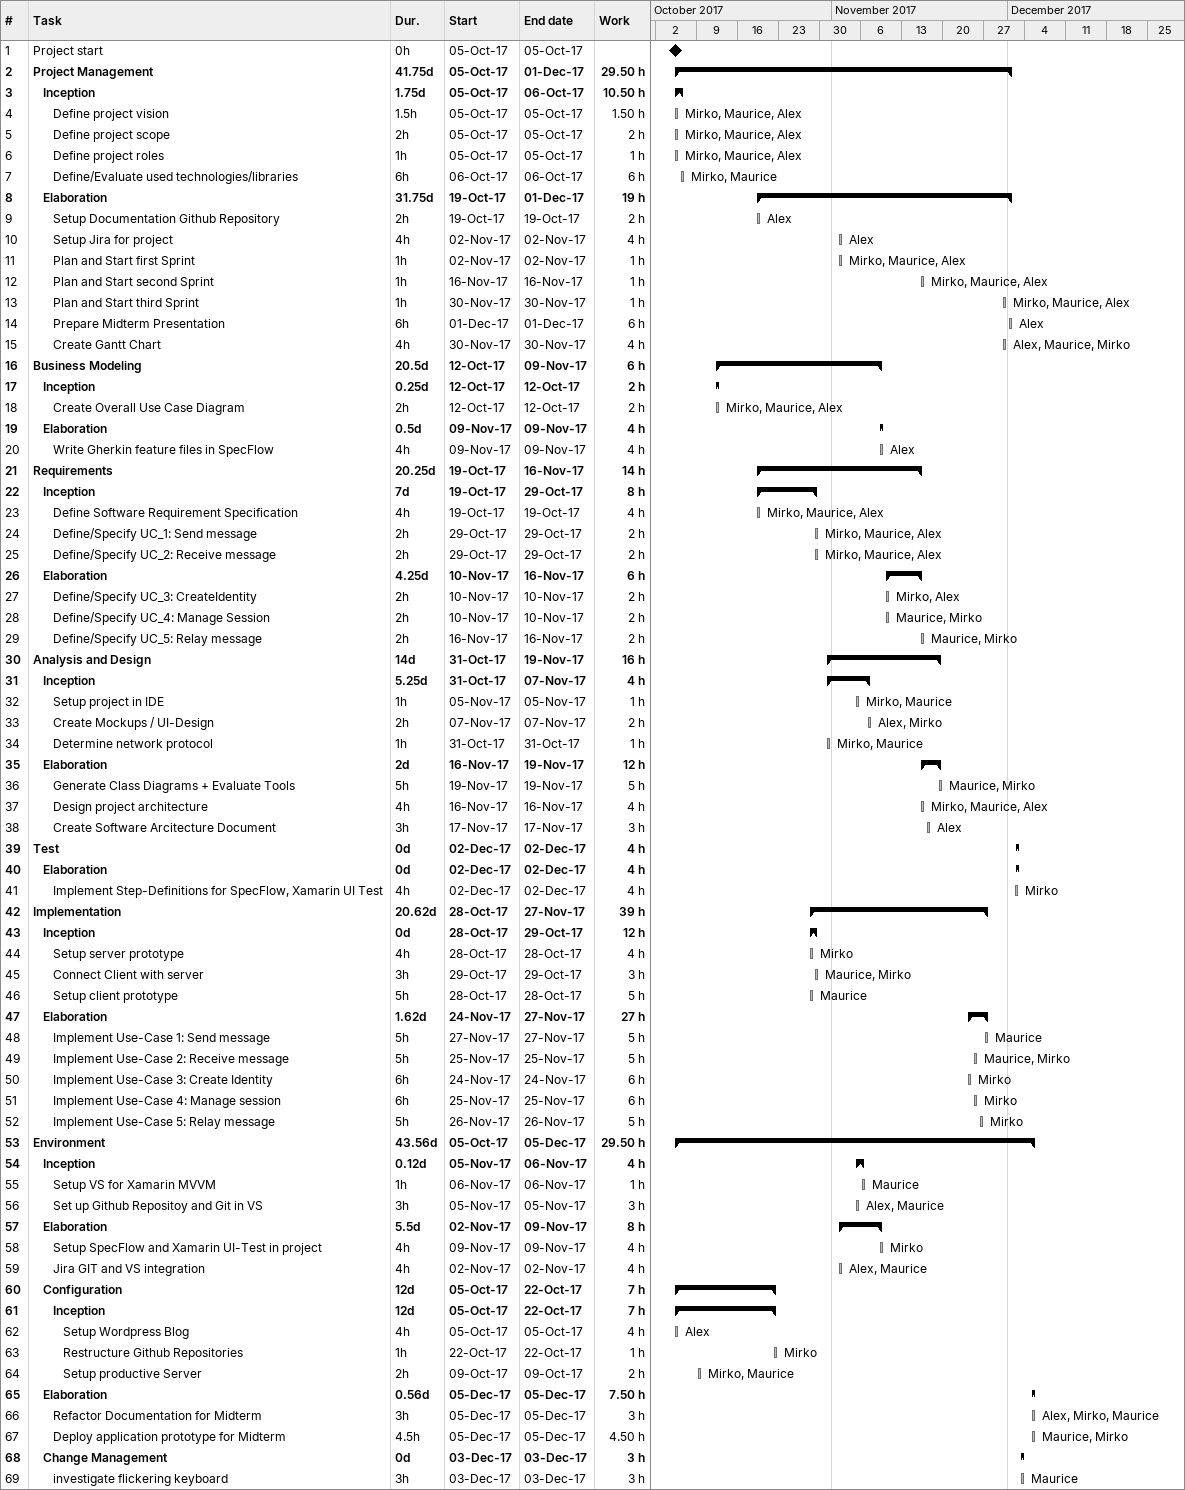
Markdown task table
| ID | Level | Task | Duration | Start | Finish | Resources | Work (h) |
|---|---|---|---|---|---|---|---|
| 1 | 1 | Project start | 0h | 2017-10-05 | 2017-10-05 |  |  |
| 2 | 1 | **Project Management** | 41.75d | 2017-10-05 | 2017-12-01 |  | 29.50 |
| 3 | 2 | **Inception** | 1.75d | 2017-10-05 | 2017-10-06 |  | 10.50 |
| 4 | 3 | Define project vision | 1.5h | 2017-10-05 | 2017-10-05 | Mirko, Maurice, Alex | 1.50 |
| 5 | 3 | Define project scope | 2h | 2017-10-05 | 2017-10-05 | Mirko, Maurice, Alex | 2 |
| 6 | 3 | Define project roles | 1h | 2017-10-05 | 2017-10-05 | Mirko, Maurice, Alex | 1 |
| 7 | 3 | Define/Evaluate used technologies/libraries | 6h | 2017-10-06 | 2017-10-06 | Mirko, Maurice | 6 |
| 8 | 2 | **Elaboration** | 31.75d | 2017-10-19 | 2017-12-01 |  | 19 |
| 9 | 3 | Setup Documentation Github Repository | 2h | 2017-10-19 | 2017-10-19 | Alex | 2 |
| 10 | 3 | Setup Jira for project | 4h | 2017-11-02 | 2017-11-02 | Alex | 4 |
| 11 | 3 | Plan and Start first Sprint | 1h | 2017-11-02 | 2017-11-02 | Mirko, Maurice, Alex | 1 |
| 12 | 3 | Plan and Start second Sprint | 1h | 2017-11-16 | 2017-11-16 | Mirko, Maurice, Alex | 1 |
| 13 | 3 | Plan and Start third Sprint | 1h | 2017-11-30 | 2017-11-30 | Mirko, Maurice, Alex | 1 |
| 14 | 3 | Prepare Midterm Presentation | 6h | 2017-12-01 | 2017-12-01 | Alex | 6 |
| 15 | 3 | Create Gantt Chart | 4h | 2017-11-30 | 2017-11-30 | Alex, Maurice, Mirko | 4 |
| 16 | 1 | **Business Modeling** | 20.5d | 2017-10-12 | 2017-11-09 |  | 6 |
| 17 | 2 | **Inception** | 0.25d | 2017-10-12 | 2017-10-12 |  | 2 |
| 18 | 3 | Create Overall Use Case Diagram | 2h | 2017-10-12 | 2017-10-12 | Mirko, Maurice, Alex | 2 |
| 19 | 2 | **Elaboration** | 0.5d | 2017-11-09 | 2017-11-09 |  | 4 |
| 20 | 3 | Write Gherkin feature files in SpecFlow | 4h | 2017-11-09 | 2017-11-09 | Alex | 4 |
| 21 | 1 | **Requirements** | 20.25d | 2017-10-19 | 2017-11-16 |  | 14 |
| 22 | 2 | **Inception** | 7d | 2017-10-19 | 2017-10-29 |  | 8 |
| 23 | 3 | Define Software Requirement Specification | 4h | 2017-10-19 | 2017-10-19 | Mirko, Maurice, Alex | 4 |
| 24 | 3 | Define/Specify UC_1: Send message | 2h | 2017-10-29 | 2017-10-29 | Mirko, Maurice, Alex | 2 |
| 25 | 3 | Define/Specify UC_2: Receive message | 2h | 2017-10-29 | 2017-10-29 | Mirko, Maurice, Alex | 2 |
| 26 | 2 | **Elaboration** | 4.25d | 2017-11-10 | 2017-11-16 |  | 6 |
| 27 | 3 | Define/Specify UC_3: CreateIdentity | 2h | 2017-11-10 | 2017-11-10 | Mirko, Alex | 2 |
| 28 | 3 | Define/Specify UC_4: Manage Session | 2h | 2017-11-10 | 2017-11-10 | Maurice, Mirko | 2 |
| 29 | 3 | Define/Specify UC_5: Relay message | 2h | 2017-11-16 | 2017-11-16 | Maurice, Mirko | 2 |
| 30 | 1 | **Analysis and Design** | 14d | 2017-10-31 | 2017-11-19 |  | 16 |
| 31 | 2 | **Inception** | 5.25d | 2017-10-31 | 2017-11-07 |  | 4 |
| 32 | 3 | Setup project in IDE | 1h | 2017-11-05 | 2017-11-05 | Mirko, Maurice | 1 |
| 33 | 3 | Create Mockups / UI-Design | 2h | 2017-11-07 | 2017-11-07 | Alex, Mirko | 2 |
| 34 | 3 | Determine network protocol | 1h | 2017-10-31 | 2017-10-31 | Mirko, Maurice | 1 |
| 35 | 2 | **Elaboration** | 2d | 2017-11-16 | 2017-11-19 |  | 12 |
| 36 | 3 | Generate Class Diagrams + Evaluate Tools | 5h | 2017-11-19 | 2017-11-19 | Maurice, Mirko | 5 |
| 37 | 3 | Design project architecture | 4h | 2017-11-16 | 2017-11-16 | Mirko, Maurice, Alex | 4 |
| 38 | 3 | Create Software Arcitecture Document | 3h | 2017-11-17 | 2017-11-17 | Alex | 3 |
| 39 | 1 | **Test** | 0d | 2017-12-02 | 2017-12-02 |  | 4 |
| 40 | 2 | **Elaboration** | 0d | 2017-12-02 | 2017-12-02 |  | 4 |
| 41 | 3 | Implement Step-Definitions for SpecFlow, Xamarin UI Test | 4h | 2017-12-02 | 2017-12-02 | Mirko | 4 |
| 42 | 1 | **Implementation** | 20.62d | 2017-10-28 | 2017-11-27 |  | 39 |
| 43 | 2 | **Inception** | 0d | 2017-10-28 | 2017-10-29 |  | 12 |
| 44 | 3 | Setup server prototype | 4h | 2017-10-28 | 2017-10-28 | Mirko | 4 |
| 45 | 3 | Connect Client with server | 3h | 2017-10-29 | 2017-10-29 | Maurice, Mirko | 3 |
| 46 | 3 | Setup client prototype | 5h | 2017-10-28 | 2017-10-28 | Maurice | 5 |
| 47 | 2 | **Elaboration** | 1.62d | 2017-11-24 | 2017-11-27 |  | 27 |
| 48 | 3 | Implement Use-Case 1: Send message | 5h | 2017-11-27 | 2017-11-27 | Maurice | 5 |
| 49 | 3 | Implement Use-Case 2: Receive message | 5h | 2017-11-25 | 2017-11-25 | Maurice, Mirko | 5 |
| 50 | 3 | Implement Use-Case 3: Create Identity | 6h | 2017-11-24 | 2017-11-24 | Mirko | 6 |
| 51 | 3 | Implement Use-Case 4: Manage session | 6h | 2017-11-25 | 2017-11-25 | Mirko | 6 |
| 52 | 3 | Implement Use-Case 5: Relay message | 5h | 2017-11-26 | 2017-11-26 | Mirko | 5 |
| 53 | 1 | **Environment** | 43.56d | 2017-10-05 | 2017-12-05 |  | 29.50 |
| 54 | 2 | **Inception** | 0.12d | 2017-11-05 | 2017-11-06 |  | 4 |
| 55 | 3 | Setup VS for Xamarin MVVM | 1h | 2017-11-06 | 2017-11-06 | Maurice | 1 |
| 56 | 3 | Set up Github Repositoy and Git in VS | 3h | 2017-11-05 | 2017-11-05 | Alex, Maurice | 3 |
| 57 | 2 | **Elaboration** | 5.5d | 2017-11-02 | 2017-11-09 |  | 8 |
| 58 | 3 | Setup SpecFlow and Xamarin UI-Test in project | 4h | 2017-11-09 | 2017-11-09 | Mirko | 4 |
| 59 | 3 | Jira GIT and VS integration | 4h | 2017-11-02 | 2017-11-02 | Alex, Maurice | 4 |
| 60 | 2 | **Configuration** | 12d | 2017-10-05 | 2017-10-22 |  | 7 |
| 61 | 3 | **Inception** | 12d | 2017-10-05 | 2017-10-22 |  | 7 |
| 62 | 4 | Setup Wordpress Blog | 4h | 2017-10-05 | 2017-10-05 | Alex | 4 |
| 63 | 4 | Restructure Github Repositories | 1h | 2017-10-22 | 2017-10-22 | Mirko | 1 |
| 64 | 4 | Setup productive Server | 2h | 2017-10-09 | 2017-10-09 | Mirko, Maurice | 2 |
| 65 | 2 | **Elaboration** | 0.56d | 2017-12-05 | 2017-12-05 |  | 7.50 |
| 66 | 3 | Refactor Documentation for Midterm | 3h | 2017-12-05 | 2017-12-05 | Alex, Mirko, Maurice | 3 |
| 67 | 3 | Deploy application prototype for Midterm | 4.5h | 2017-12-05 | 2017-12-05 | Maurice, Mirko | 4.50 |
| 68 | 2 | **Change Management** | 0d | 2017-12-03 | 2017-12-03 |  | 3 |
| 69 | 3 | investigate flickering keyboard | 3h | 2017-12-03 | 2017-12-03 | Maurice | 3 |
